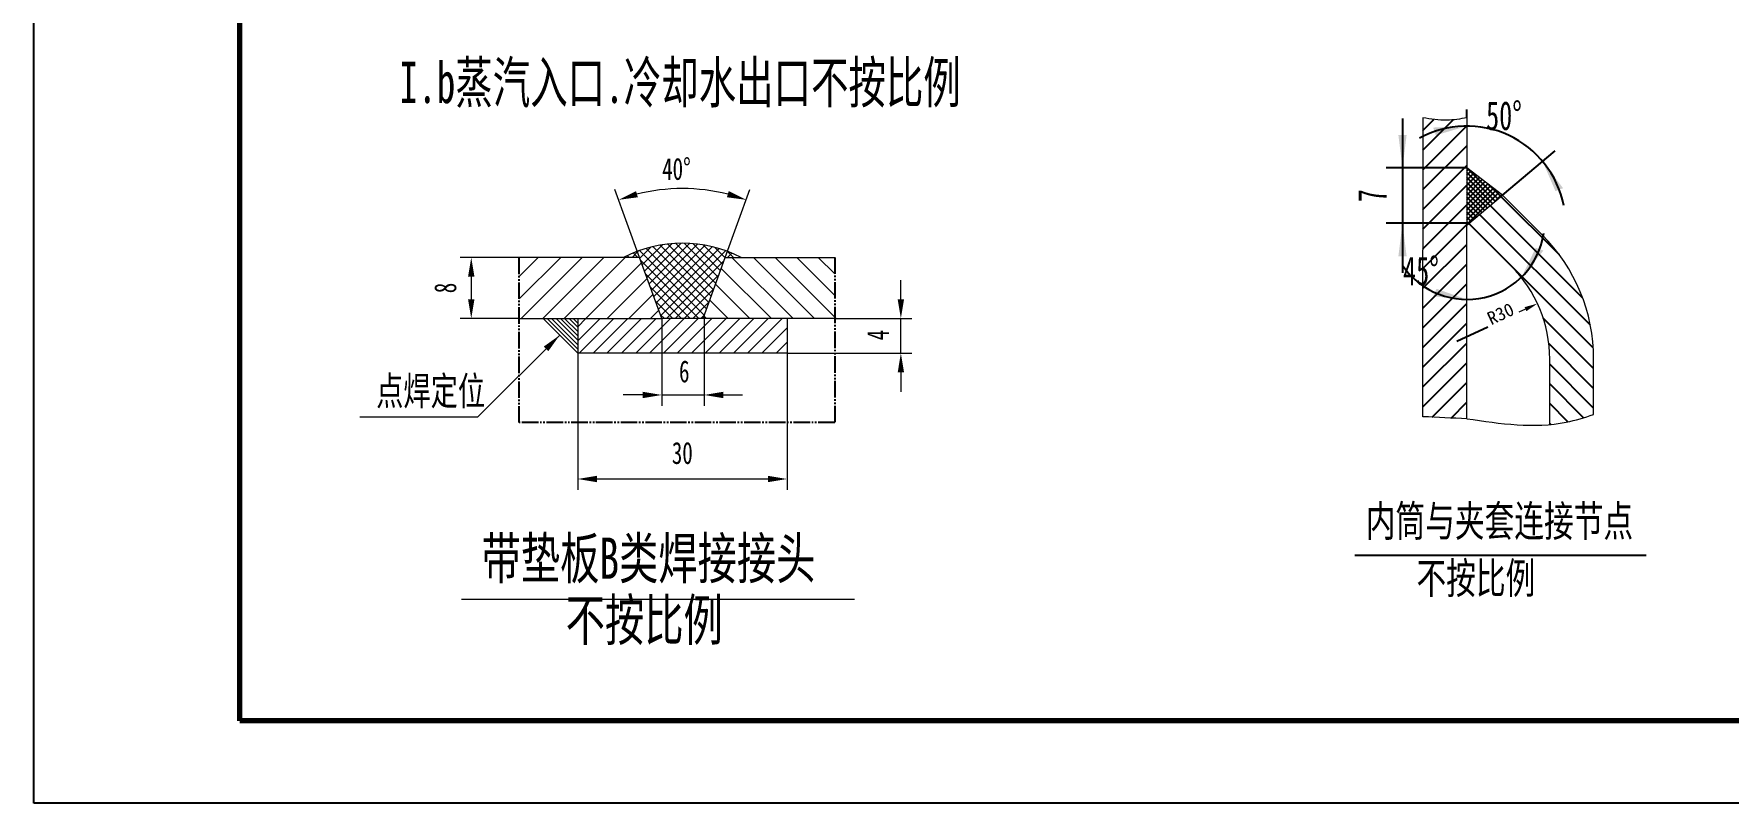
# Model space of a CAD drawing. Header units: millimetres. Extents: x -3150 to 3150, y -4455 to 4455.
# Drawn here: x -3150 to -63, y -4455 to -3055 of the extents above; entities that cross this region are included whole.
import ezdxf

# ---------------------------------------------------------------- set-up
doc = ezdxf.new("R2010")
doc.units = ezdxf.units.MM
doc.linetypes.add('EB_DASHDOTDOT', pattern=[45, 30, -3, 3, -3, 3, -3])
for name, color, linetype, lineweight in [('5剖面线层', 2, 'Continuous', 0), ('B 细实线', 7, 'Continuous', 20), ('C 文 字', 2, 'Continuous', 35), ('CAXAEB0', 7, 'Continuous', 70), ('CAXA尺寸线层', 3, 'Continuous', 25), ('CAXA细实线层', 7, 'Continuous', 25), ('H 短双点线', 3, 'EB_DASHDOTDOT', 35)]:
    doc.layers.add(name, color=color, linetype=linetype, lineweight=lineweight)
doc.styles.add('HZTXT', font='SimSun.ttf', dxfattribs={"width": 0.7})
doc.styles.get("Standard").update_dxf_attribs({"font": 'SimSun.ttf'})
doc.styles.add('TXT', font='SimSun.ttf', dxfattribs={"width": 0.7})
doc.styles.add('标准', font='SimSun.ttf', dxfattribs={"width": 0.667})
doc.dimstyles.new('标准', dxfattribs={"dimscale": 225, "dimtxt": 3.5, "dimasz": 4, "dimexe": 2, "dimexo": 0, "dimtad": 1, "dimdsep": 46, "dimtxsty": '标准', "dimcen": 0, "dimdle": 6, "dimazin": 2, "dimtfac": 1, "dimtdec": 3, "dimtmove": 0, "dimatfit": 3, "dimfxl": 0, "dimtolj": 1, "dimtzin": 0, "dimarcsym": 0})

# ---------------------------------------------------------------- blocks, each defined once
blk = doc.blocks.new('CAXBLOCK0', base_point=(3000, -4305))
at = {"layer": 'CAXAEB0', "color": 0, "linetype": 'Continuous', "lineweight": 25}
for p, q in [((-3150, -4455), (-3150, 4455)), ((3150, -4455), (-3150, -4455))]:
    blk.add_line(p, q, dxfattribs=at)
at = {"layer": 'CAXAEB0', "color": 0, "linetype": 'Continuous', "lineweight": 70}
for p, q in [((-2775, -4305), (-2775, 4305)), ((3000, -4305), (-2775, -4305))]:
    blk.add_line(p, q, dxfattribs=at)
blk = doc.blocks.new('*CAXBLOCK142142')
at = {"layer": 'CAXA尺寸线层', "linetype": 'Continuous', "lineweight": 25}
for points in [[(-656.3, -3298.9), (-648.8, -3238.9), (-663.8, -3238.9)], [(-656.3, -3399.7), (-648.8, -3459.7), (-663.8, -3459.7)]]:
    blk.add_hatch(color=0, dxfattribs=at).paths.add_polyline_path(points, flags=0)
at = {"layer": 'CAXA尺寸线层', "color": 0, "linetype": 'Continuous', "lineweight": 25}
for p, q in [((-656.3, -3208.9), (-656.3, -3489.7)), ((-539.1, -3298.9), (-686.3, -3298.9)), ((-535.9, -3399.7), (-686.3, -3399.7))]:
    blk.add_line(p, q, dxfattribs=at)
at = {"layer": 'CAXA尺寸线层', "color": 0, "linetype": 'Continuous', "lineweight": 25, "insert": (-737.6, -3361.3), "char_height": 52.5, "attachment_point": 1, "rotation": 90, "style": '标准'}
blk.add_mtext('\\fSimSun|b0|i0|p34;7', dxfattribs=at)
blk = doc.blocks.new('*CAXBLOCK143143')
at = {"layer": 'CAXA尺寸线层', "linetype": 'Continuous', "lineweight": 25}
for points in [[(-539.1, -3222.6), (-595.5, -3239.5), (-600.4, -3225.4)], [(-400.9, -3287), (-377.7, -3341.1), (-363.7, -3335.8)]]:
    blk.add_hatch(color=0, dxfattribs=at).paths.add_polyline_path(points, flags=0)
at = {"layer": 'CAXA尺寸线层', "color": 0, "linetype": 'Continuous', "lineweight": 25}
for p, q in [((-539.1, -3207.7), (-539.1, -3192.6)), ((-474.1, -3348.3), (-378, -3267.7))]:
    blk.add_line(p, q, dxfattribs=at)
blk.add_arc((-539.1, -3402.9), 180.3, 11.4038, 118.5962, dxfattribs=at)
at = {"layer": 'CAXA尺寸线层', "color": 0, "linetype": 'Continuous', "lineweight": 25, "insert": (-504, -3177.4), "char_height": 52.5, "attachment_point": 1, "style": '标准'}
blk.add_mtext('\\fSimSun|b0|i0|p34;50{%%D}', dxfattribs=at)
blk = doc.blocks.new('CAXBLOCK144', base_point=(-895.9, -274.6))
at = {"layer": 'CAXAEB0', "color": 0, "linetype": 'Continuous', "lineweight": 25}
for p, q in [((-539.1, -3303.3), (-536.6, -3300.8)), ((-482.3, -3355.3), (-537.6, -3300)), ((-539.1, -3312.3), (-531.5, -3304.7)), ((-487.2, -3359.4), (-539.1, -3307.5)), ((-539.1, -3321.3), (-526.4, -3308.5)), ((-539.1, -3330.2), (-521.3, -3312.4)), ((-539.1, -3339.2), (-516.2, -3316.3)), ((-492.1, -3363.4), (-539.1, -3316.5)), ((-539.1, -3348.2), (-511.1, -3320.2)), ((-539.1, -3357.2), (-506, -3324.1)), ((-497, -3367.5), (-539.1, -3325.4)), ((-539.1, -3366.2), (-500.9, -3327.9)), ((-539.1, -3375.1), (-495.8, -3331.8)), ((-477.4, -3351.2), (-500, -3328.6)), ((-501.9, -3371.6), (-539.1, -3334.4)), ((-539.1, -3384.1), (-490.7, -3335.7)), ((-539.1, -3393.1), (-485.6, -3339.6)), ((-506.7, -3375.7), (-539.1, -3343.4)), ((-539.1, -3402.1), (-480.5, -3343.5)), ((-511.6, -3379.8), (-539.1, -3352.4)), ((-516.5, -3383.9), (-539.1, -3361.4)), ((-488.2, -3360.2), (-475.4, -3347.3)), ((-521.4, -3388), (-539.1, -3370.3)), ((-526.3, -3392.1), (-539.1, -3379.3)), ((-531.2, -3396.2), (-539.1, -3388.3)), ((-536, -3400.3), (-539.1, -3397.3))]:
    blk.add_line(p, q, dxfattribs=at)
blk = doc.blocks.new('CAXBLOCK145', base_point=(-895.9, -274.6))
at = {"layer": 'CAXAEB0', "color": 0, "linetype": 'Continuous', "lineweight": 25}
for p, q in [((-619.1, -3230.6), (-599, -3210.5)), ((-619.1, -3266.6), (-563.7, -3211.2)), ((-619.1, -3302.5), (-539.1, -3222.5)), ((-619.1, -3338.4), (-539.1, -3258.4)), ((-619.1, -3374.3), (-539.1, -3294.3)), ((-619.1, -3410.2), (-539.1, -3330.2)), ((-619.1, -3446.2), (-539.1, -3366.2)), ((-619.1, -3482.1), (-539.1, -3402.1)), ((-619.1, -3518), (-539.1, -3438)), ((-619.1, -3553.9), (-539.1, -3473.9)), ((-619.1, -3589.8), (-539.1, -3509.8)), ((-619.1, -3625.8), (-539.1, -3545.8)), ((-619.1, -3661.7), (-539.1, -3581.7)), ((-619.1, -3697.6), (-539.1, -3617.6)), ((-619.1, -3733.5), (-539.1, -3653.5)), ((-602.2, -3752.5), (-539.1, -3689.5)), ((-567.9, -3754.2), (-539.1, -3725.4))]:
    blk.add_line(p, q, dxfattribs=at)
blk = doc.blocks.new('CAXBLOCK146', base_point=(-895.9, -274.6))
at = {"layer": 'CAXAEB0', "color": 0, "linetype": 'Continuous', "lineweight": 25}
for p, q in [((-370.4, -3457.1), (-476.9, -3350.7)), ((-314, -3585.3), (-515.9, -3383.4)), ((-328.2, -3535.2), (-496.4, -3367.1)), ((-308.8, -3626.5), (-535.5, -3399.8)), ((-308, -3664.3), (-400, -3572.3)), ((-308, -3700.2), (-389.8, -3618.4)), ((-308, -3736.1), (-388, -3656.1)), ((-326.5, -3753.5), (-388, -3692)), ((-355, -3761), (-388, -3727.9)), ((-386.1, -3765.8), (-388, -3763.9))]:
    blk.add_line(p, q, dxfattribs=at)
blk = doc.blocks.new('*CAXBLOCK147147')
at = {"layer": 'CAXA尺寸线层', "linetype": 'Continuous', "lineweight": 25}
for points in [[(-438.8, -3496.7), (-413.5, -3444.1), (-399.5, -3449.4)], [(-539.1, -3538.3), (-594.2, -3518.9), (-600.4, -3532.6)]]:
    blk.add_hatch(color=0, dxfattribs=at).paths.add_polyline_path(points, flags=0)
at = {"layer": 'CAXA尺寸线层', "color": 0, "linetype": 'Continuous', "lineweight": 25}
blk.add_line((-458.3, -3477.2), (-417.6, -3517.9), dxfattribs=at)
blk.add_arc((-539.1, -3396.4), 141.8, 215.0964, 351.3593, dxfattribs=at)
at = {"layer": 'CAXA尺寸线层', "color": 0, "linetype": 'Continuous', "lineweight": 25, "insert": (-655.3, -3459.9), "char_height": 52.5, "attachment_point": 1, "style": '标准'}
blk.add_mtext('\\fSimSun|b0|i0|p34;45{%%D}', dxfattribs=at)

msp = doc.modelspace()

# ---------------------------------------------------------------- hatches: boundary and pattern name
at = {"layer": 'B 细实线', "linetype": 'Continuous', "lineweight": 20}
for points in [[(-2052.879, -3341.103), (-2084.631, -3356.942), (-2049.458, -3352.257)], [(-1887.29, -3352.257), (-1852.118, -3356.942), (-1883.869, -3341.103)], [(-2347.261, -3496.698), (-2353.095, -3461.698), (-2358.928, -3496.698)], [(-2347.261, -3538), (-2353.095, -3573), (-2358.928, -3538)], [(-1564.45, -3538), (-1570.283, -3573), (-1576.116, -3538)], [(-2212.566, -3632.222), (-2191.932, -3603.355), (-2220.813, -3623.969)], [(-1564.45, -3671.152), (-1570.283, -3636.152), (-1576.116, -3671.152)], [(-2040.992, -3717.966), (-2005.992, -3712.133), (-2040.992, -3706.3)], [(-1893.585, -3717.966), (-1928.585, -3712.133), (-1893.585, -3706.3)], [(-2124.135, -3870.918), (-2159.135, -3865.084), (-2124.135, -3859.251)], [(-1812.613, -3870.918), (-1777.613, -3865.084), (-1812.613, -3859.251)]]:
    msp.add_hatch(color=256, dxfattribs=at).paths.add_polyline_path(points, flags=0)
at = {"layer": 'CAXA尺寸线层', "linetype": 'Continuous', "lineweight": 18}
msp.add_hatch(color=256, dxfattribs=at).paths.add_polyline_path([(-410.374, -3545.78), (-433.824, -3552.266), (-430.453, -3559.521)], flags=0)

# ---------------------------------------------------------------- linework, layer by layer
at = {"layer": 'B 细实线', "linetype": 'Continuous', "lineweight": 20}
for p, q in [((-2046.503, -3461.698), (-2091.471, -3338.148)), ((-1890.246, -3461.698), (-1845.277, -3338.148)), ((-2048.293, -3449.839), (-2060.147, -3461.698)), ((-2057.829, -3453.496), (-2049.63, -3461.698)), ((-1928.585, -3567.035), (-2046.413, -3449.173)), ((-2045.944, -3463.233), (-2025.701, -3442.983)), ((-2004.917, -3438.776), (-2041.519, -3475.39)), ((-2037.318, -3486.931), (-1987.087, -3436.684)), ((-2034.488, -3445.358), (-1924.385, -3555.494)), ((-1970.625, -3435.96), (-2033.118, -3498.472)), ((-1940.77, -3437.582), (-2024.717, -3521.554)), ((-1920.184, -3543.953), (-2022.013, -3442.094)), ((-2020.516, -3533.095), (-1927.061, -3439.612)), ((-1914.025, -3442.315), (-2016.316, -3544.636)), ((-2012.115, -3556.177), (-1901.592, -3445.621)), ((-2008.93, -3439.438), (-1915.984, -3532.412)), ((-1889.707, -3449.475), (-2007.914, -3567.718)), ((-1911.783, -3520.871), (-1995.168, -3437.462)), ((-1980.628, -3436.263), (-1907.583, -3509.33)), ((-1903.382, -3497.789), (-1965.179, -3435.974)), ((-1948.628, -3436.787), (-1899.181, -3486.248)), ((-1894.981, -3474.707), (-1930.681, -3438.996)), ((-1890.622, -3462.731), (-1910.054, -3443.292)), ((-1875.323, -3461.698), (-1886.311, -3450.706)), ((-1886.187, -3461.698), (-1878.327, -3453.835)), ((-2265.343, -3461.698), (-2373.095, -3461.698)), ((-2190.159, -3461.698), (-2265.652, -3537.213)), ((-2231.114, -3461.698), (-2265.652, -3496.246)), ((-2262.083, -3573), (-2150.814, -3461.698)), ((-2111.469, -3461.698), (-2222.738, -3573)), ((-2072.685, -3461.698), (-2183.955, -3573)), ((-2144.609, -3573), (-2042.989, -3471.35)), ((-2065.368, -3461.698), (-2068.771, -3458.293)), ((-2044.712, -3466.617), (-1938.361, -3573)), ((-2033.892, -3461.698), (-2036.847, -3458.742)), ((-1997.457, -3573), (-1892.569, -3468.081)), ((-1806.16, -3573), (-1897.501, -3481.632)), ((-1878.084, -3461.698), (-1766.814, -3573)), ((-1727.5, -3573), (-1838.769, -3461.698)), ((-1799.424, -3461.698), (-1688.155, -3573)), ((-1690.804, -3530.992), (-1760.078, -3461.698)), ((-1720.733, -3461.698), (-1690.804, -3491.635)), ((-2353.095, -3496.698), (-2353.095, -3538)), ((-1954.099, -3573), (-2035.702, -3491.372)), ((-2026.718, -3516.055), (-1969.79, -3573)), ((-1997.457, -3605.187), (-1910.991, -3518.696)), ((-1901.579, -3492.836), (-1981.718, -3573)), ((-1908.003, -3510.484), (-1845.505, -3573)), ((-1570.283, -3538), (-1570.283, -3503)), ((-1985.528, -3573), (-2017.708, -3540.81)), ((-1920.002, -3543.451), (-1949.541, -3573)), ((-1884.851, -3573), (-1918.504, -3539.337)), ((-2265.343, -3573), (-2373.095, -3573)), ((-2159.135, -3620.619), (-2206.754, -3573)), ((-2159.135, -3612.334), (-2198.47, -3573)), ((-2159.135, -3604.568), (-2190.703, -3573)), ((-2159.135, -3596.803), (-2182.938, -3573)), ((-2159.135, -3588.518), (-2174.654, -3573)), ((-2159.135, -3581.27), (-2167.406, -3573)), ((-2118.304, -3573), (-2159.135, -3613.843)), ((-2144.161, -3573), (-2159.135, -3587.978)), ((-1965.255, -3573), (-2028.389, -3636.152)), ((-2011.485, -3557.908), (-2026.572, -3573)), ((-2001.242, -3573), (-2008.711, -3565.529)), ((-2005.992, -3573), (-2005.992, -3732.133)), ((-1939.398, -3573), (-2002.532, -3636.152)), ((-1914.601, -3573), (-1977.735, -3636.152)), ((-1888.744, -3573), (-1951.878, -3636.152)), ((-1928.57, -3566.993), (-1934.575, -3573)), ((-1929.006, -3568.189), (-1924.197, -3573)), ((-1928.585, -3567.035), (-1928.585, -3732.133)), ((-1863.947, -3573), (-1927.08, -3636.152)), ((-1838.09, -3573), (-1901.224, -3636.152)), ((-1812.237, -3573), (-1875.407, -3636.152)), ((-1786.349, -3573), (-1849.483, -3636.152)), ((-1690.804, -3573), (-1550.283, -3573)), ((-1570.283, -3636.152), (-1570.283, -3573)), ((-2191.932, -3603.355), (-2341.485, -3752.803)), ((-1777.613, -3590.126), (-1823.626, -3636.152)), ((-1777.613, -3615.961), (-1797.81, -3636.152)), ((-1777.613, -3636.152), (-1550.283, -3636.152)), ((-1570.283, -3671.152), (-1570.283, -3706.152)), ((-2040.992, -3712.133), (-2075.992, -3712.133)), ((-2005.992, -3712.133), (-1928.585, -3712.133)), ((-1893.585, -3712.133), (-1858.585, -3712.133)), ((-2341.485, -3752.803), (-2555.984, -3752.803)), ((-2159.135, -3762.4), (-2159.135, -3885.084)), ((-1777.613, -3762.4), (-1777.613, -3885.084)), ((-2124.135, -3865.084), (-1812.613, -3865.084)), ((-2371.053, -4083.999), (-1654.972, -4083.999))]:
    msp.add_line(p, q, dxfattribs=at)
msp.add_arc((-1968.374, -3676.354), 339.911, 75.902249, 104.097751, dxfattribs=at)
for points, knots in [([(-539.085, -3207.694), (-551.136, -3209.715), (-577.757, -3214.179), (-604.467, -3209.988), (-619.085, -3207.694)], [0, 0, 0, 0, 36.46499625, 80.55184457, 80.55184457, 80.55184457, 80.55184457]), ([(-539.06, -3755.275), (-477.802, -3764.488), (-399.1, -3776.324), (-324.549, -3753.008), (-308.024, -3747.84)], [0, 0, 0, 0, 182.15812963, 234.03054643, 234.03054643, 234.03054643, 234.03054643])]:
    msp.add_open_spline(points, degree=3, knots=knots, dxfattribs=at)
msp.add_open_spline([(-539.06, -3755.275), (-565.739, -3754.422), (-592.412, -3753.057), (-619.085, -3751.693)], degree=3, dxfattribs=at)
at = {"layer": 'CAXAEB0', "linetype": 'Continuous', "lineweight": 18}
for p, q in [((-619.085, -3207.694), (-619.085, -3447.694)), ((-539.085, -3207.694), (-539.085, -3402.88)), ((-474.067, -3348.323), (-539.085, -3298.853)), ((-539.085, -3402.88), (-474.067, -3348.323)), ((-474.067, -3348.323), (-401.75, -3420.64)), ((-539.085, -3755.274), (-539.085, -3402.88)), ((-535.866, -3399.661), (-458.319, -3477.209)), ((-2028.917, -3510.013), (-1955.249, -3436.322)), ((-619.085, -3751.693), (-619.085, -3447.694)), ((-2046.503, -3461.698), (-2265.343, -3461.698)), ((-2005.992, -3573), (-2046.503, -3461.698)), ((-1930.756, -3573), (-1890.246, -3461.698)), ((-1890.246, -3461.698), (-1690.804, -3461.698)), ((-2032.488, -3500.203), (-2105.263, -3573)), ((-2065.918, -3573), (-2021.986, -3529.055)), ((-2265.343, -3573), (-2005.992, -3573)), ((-2159.135, -3636.152), (-2222.287, -3573)), ((-2159.135, -3628.903), (-2215.038, -3573)), ((-2159.135, -3573), (-2159.135, -3762.4)), ((-2093.507, -3573), (-2156.64, -3636.152)), ((-2067.65, -3573), (-2130.784, -3636.152)), ((-2042.853, -3573), (-2105.986, -3636.152)), ((-2015.909, -3573), (-2079.043, -3636.152)), ((-1990.052, -3573), (-2053.186, -3636.152)), ((-1690.804, -3573), (-2005.992, -3573)), ((-1777.613, -3573), (-1777.613, -3762.4)), ((-1777.613, -3636.152), (-2159.135, -3636.152)), ((-388.024, -3766.044), (-388.024, -3646.915)), ((-308.024, -3747.84), (-308.024, -3646.915))]:
    msp.add_line(p, q, dxfattribs=at)
msp.add_arc((-1968.489, -3672.169), 236.219, 62.999567, 117.000433, dxfattribs=at)
for major_axis, start_param, end_param in [((-226.274, 226.274), 3.92699082, 4.71238898), ((169.706, 169.706), 5.49778714, 6.28318531)]:
    msp.add_ellipse((-628.024, -3646.915), major_axis=major_axis, ratio=1, start_param=start_param, end_param=end_param, dxfattribs=at)
at = {"layer": 'CAXA尺寸线层', "linetype": 'Continuous', "lineweight": 18}
msp.add_line((-432.139, -3555.894), (-444.249, -3561.521), dxfattribs=at)
at = {"layer": 'CAXA尺寸线层', "linetype": 'Continuous', "lineweight": 25}
msp.add_line((-557.466, -3614.129), (-500.877, -3587.834), dxfattribs=at)
at = {"layer": 'CAXA细实线层', "linetype": 'Continuous', "lineweight": 25}
msp.add_line((-742.998, -4003.498), (-212.282, -4003.498), dxfattribs=at)
at = {"layer": 'H 短双点线', "linetype": 'EB_DASHDOTDOT', "lineweight": 25}
for p, q in [((-2265.652, -3762.4), (-2265.652, -3460.843)), ((-1690.804, -3461.698), (-1690.804, -3762.4)), ((-1690.804, -3762.4), (-2265.652, -3762.4))]:
    msp.add_line(p, q, dxfattribs=at)

# ---------------------------------------------------------------- block references
at = {"layer": '5剖面线层', "color": 4, "linetype": 'Continuous', "lineweight": 0}
msp.add_blockref('CAXBLOCK144', (-895.893, -274.554), dxfattribs=at)
at = {"layer": 'B 细实线', "color": 4, "linetype": 'Continuous', "lineweight": 20}
for name in ['CAXBLOCK145', 'CAXBLOCK146']:
    msp.add_blockref(name, (-895.893, -274.554), dxfattribs=at)
at = {"layer": 'CAXAEB0', "linetype": 'Continuous', "lineweight": 70}
msp.add_blockref('CAXBLOCK0', (3000, -4305), dxfattribs=at)

# ---------------------------------------------------------------- texts
at = {"layer": 'C 文 字', "linetype": 'Continuous', "lineweight": 25, "attachment_point": 1}
for s, insert, char_height, style in [('\\fSimSun|b0|i0|p34;40{%%D}', (-2005.224, -3280.597), 40, 'TXT'), ('\\fSimSun|b0|i0|p34;点焊定位', (-2526.381, -3678.805), 51.9777, 'HZTXT'), ('\\fSimSun|b0|i0|p34;6', (-1974.498, -3649.172), 40, 'TXT'), ('\\fSimSun|b0|i0|p34;30', (-1987.574, -3797.684), 40, 'TXT')]:
    msp.add_mtext(s, dxfattribs=dict(at, insert=insert, char_height=char_height, style=style))
at = {"layer": 'C 文 字', "linetype": 'Continuous', "lineweight": 25, "char_height": 40, "attachment_point": 1, "rotation": 90, "style": 'TXT'}
for s, insert in [('\\fSimSun|b0|i0|p34;8', (-2420.495, -3526.939)), ('\\fSimSun|b0|i0|p34;4', (-1632.131, -3612.749))]:
    msp.add_mtext(s, dxfattribs=dict(at, insert=insert))
at = {"layer": 'CAXA尺寸线层', "color": 6, "linetype": 'Continuous', "lineweight": 25, "char_height": 75, "attachment_point": 1}
for s, insert, style in [('\\fSimSun|b0|i0|p34;I.b蒸汽入口.冷却水出口不按比例', (-2484.186, -3105.638), '标准'), ('\\fSimSun|b0|i0|p34;带垫板B类焊接接头', (-2334.39, -3971.776), 'HZTXT'), ('\\fSimSun|b0|i0|p34;不按比例', (-2181.084, -4084.018), 'HZTXT')]:
    msp.add_mtext(s, dxfattribs=dict(at, insert=insert, style=style))
at = {"layer": 'CAXA尺寸线层', "linetype": 'Continuous', "lineweight": 25, "insert": (-504.828, -3563.734), "char_height": 24, "attachment_point": 1, "rotation": 24.922537}
msp.add_mtext('\\fSimSun|b0|i0|p34;R30', dxfattribs=at)
at = {"layer": 'CAXA尺寸线层', "linetype": 'Continuous', "lineweight": 25, "char_height": 56.70777, "attachment_point": 1, "style": 'HZTXT'}
for s, insert in [('\\fSimSun|b0|i0|p34;内筒与夹套连接节点', (-723.297, -3913.116)), ('\\fSimSun|b0|i0|p34;不按比例', (-630.811, -4017.117))]:
    msp.add_mtext(s, dxfattribs=dict(at, insert=insert))

# ---------------------------------------------------------------- dimensions: what is measured, and where the dimension line sits
at = {"layer": 'CAXA尺寸线层', "linetype": 'Continuous', "lineweight": 25}
for base, line1, line2, text, picture, middle in [((-439.995, -3252.221), ((-539.085, -3402.88), (-474.067, -3348.323)), ((-539.085, -3207.694), (-539.085, -3402.88)), '\\fSimSun;50{%%D}', '*CAXBLOCK143143', (-450.726, -3213.394)), ((-468.173, -3519.265), ((-539.085, -3755.274), (-539.085, -3402.88)), ((-535.866, -3399.661), (-458.319, -3477.209)), '\\fSimSun;45{%%D}', '*CAXBLOCK147147', (-602.053, -3495.89))]:
    dim = msp.add_angular_dim_2l(base=base, line1=line1, line2=line2, text=text, dimstyle='标准', dxfattribs=at)
    dim.commit()
    dim.dimension.update_dxf_attribs({"geometry": picture, "text_midpoint": middle})
dim = msp.add_linear_dim(base=(-701.657, -3349.257), p1=(-539.085, -3298.853), p2=(-535.866, -3399.661), angle=90, text='\\fSimSun;7', dimstyle='标准', dxfattribs=at)
dim.commit()
dim.dimension.update_dxf_attribs({"geometry": '*CAXBLOCK142142', "text_midpoint": (-711.032, -3349.257)})

doc.saveas('drawing.dxf')
